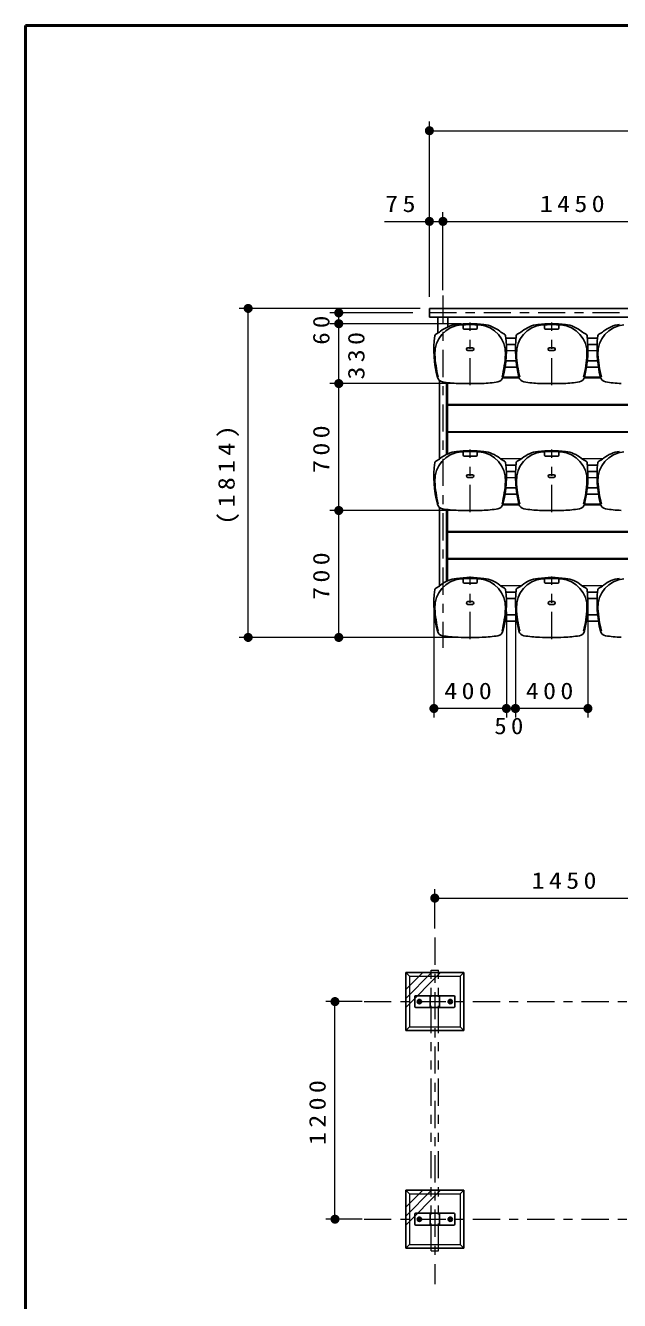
# Model space of a CAD drawing. Units: millimetres on the paper, scale 1:50. Extents: x -385 to 0, y -12 to 267.
# Drawn here: x -385 to -319.4, y 126.4 to 267 of the extents above; entities that cross this region are included whole.
import ezdxf

# ---------------------------------------------------------------- set-up
doc = ezdxf.new("R2010")
doc.units = ezdxf.units.MM
doc.linetypes.add('USER2', pattern=[6, 3, -1, 1, -1])
doc.linetypes.add('USER3', pattern=[8, 3, -1, 1, -1, 1, -1])
doc.layers.add('LY_1', color=7, linetype='Continuous', lineweight=25)
doc.layers.add('LY_2', color=7, linetype='Continuous', lineweight=13)
doc.styles.add('ＭＳ ゴシック', font='')
doc.styles.get('ＭＳ ゴシック').set_extended_font_data('MS Gothic')

# ---------------------------------------------------------------- blocks, each defined once
blk = doc.blocks.new('filled_dot')
at = {"color": 0, "linetype": 'Continuous', "lineweight": -2, "const_width": 1.25}
blk.add_lwpolyline([(-0.625, 0, 1), (0.625, 0, 1)], format="xyb", close=True, dxfattribs=at)

msp = doc.modelspace()

# ---------------------------------------------------------------- linework, layer by layer
at = {"layer": 'LY_1', "lineweight": 13}
for p, q in [((-340.424, 237.074), (-340.424, 256.397)), ((-340.424, 255.397), (-250.424, 255.397)), ((-338.924, 237.818), (-338.924, 246.397)), ((-345.383, 245.397), (-338.924, 245.397)), ((-338.924, 245.397), (-309.924, 245.397)), ((-341.424, 235.797), (-361.424, 235.797)), ((-360.424, 199.511), (-360.424, 235.797)), ((-342.257, 235.311), (-351.424, 235.311)), ((-350.424, 231.679), (-350.424, 235.311)), ((-336.924, 234.111), (-351.424, 234.111)), ((-350.424, 227.511), (-350.424, 234.111)), ((-336.924, 227.511), (-351.424, 227.511)), ((-350.424, 213.511), (-350.424, 227.511)), ((-336.924, 213.511), (-351.424, 213.511)), ((-350.424, 199.511), (-350.424, 213.511)), ((-339.924, 202.322), (-339.924, 190.673)), ((-331.924, 202.322), (-331.924, 190.673)), ((-330.924, 202.322), (-330.924, 190.673)), ((-322.924, 202.322), (-322.924, 190.673)), ((-336.924, 199.511), (-361.424, 199.511)), ((-336.924, 199.511), (-351.424, 199.511)), ((-331.924, 191.673), (-339.924, 191.673)), ((-330.924, 191.673), (-331.924, 191.673)), ((-322.924, 191.673), (-330.924, 191.673)), ((-339.824, 167.402), (-339.824, 171.758)), ((-339.824, 170.758), (-310.824, 170.758)), ((-343.024, 159.697), (-340.174, 162.547)), ((-343.024, 160.687), (-341.164, 162.547)), ((-343.024, 158.707), (-339.184, 162.547)), ((-342.624, 162.147), (-343.024, 162.547)), ((-342.624, 162.147), (-337.024, 162.147)), ((-342.624, 162.147), (-342.624, 156.547)), ((-337.024, 162.147), (-336.624, 162.547)), ((-337.024, 162.147), (-337.024, 156.547)), ((-347.826, 159.347), (-351.842, 159.347)), ((-350.842, 135.347), (-350.842, 159.347)), ((-342.624, 156.547), (-343.024, 156.147)), ((-342.624, 156.547), (-337.024, 156.547)), ((-336.624, 156.147), (-337.024, 156.547)), ((-343.024, 135.697), (-340.174, 138.547)), ((-343.024, 136.687), (-341.164, 138.547)), ((-343.024, 134.707), (-339.184, 138.547)), ((-342.624, 138.147), (-343.024, 138.547)), ((-342.624, 138.147), (-337.024, 138.147)), ((-342.624, 138.147), (-342.624, 132.547)), ((-337.024, 138.147), (-336.624, 138.547)), ((-337.024, 138.147), (-337.024, 132.547)), ((-347.826, 135.347), (-351.842, 135.347)), ((-342.624, 132.547), (-343.024, 132.147)), ((-342.624, 132.547), (-337.024, 132.547)), ((-336.624, 132.147), (-337.024, 132.547))]:
    msp.add_line(p, q, dxfattribs=at)
at = {"layer": 'LY_1', "linetype": 'USER2', "lineweight": 13}
for p, q in [((-338.924, 237.218), (-338.924, 198.365)), ((-295.424, 235.311), (-340.424, 235.311)), ((-335.924, 227.326), (-335.924, 234.245)), ((-326.924, 227.326), (-326.924, 234.245)), ((-335.924, 213.326), (-335.924, 220.245)), ((-326.924, 213.326), (-326.924, 220.245)), ((-335.924, 199.326), (-335.924, 206.245)), ((-326.924, 199.326), (-326.924, 206.245)), ((-339.824, 166.402), (-339.824, 128.198)), ((-347.626, 159.347), (-245.77, 159.347)), ((-347.626, 135.347), (-268.365, 135.347))]:
    msp.add_line(p, q, dxfattribs=at)
at = {"layer": 'LY_1'}
for p, q in [((-340.424, 234.825), (-340.424, 235.797)), ((-295.424, 235.797), (-340.424, 235.797)), ((-295.424, 234.825), (-340.424, 234.825)), ((-339.474, 234.825), (-339.474, 233.076)), ((-338.374, 234.825), (-338.374, 233.773)), ((-330.87, 232.501), (-331.977, 232.501)), ((-321.87, 232.501), (-322.977, 232.501)), ((-330.914, 231.821), (-331.929, 231.821)), ((-321.914, 231.821), (-322.929, 231.821)), ((-330.767, 229.321), (-332.077, 229.321)), ((-330.856, 230.001), (-331.986, 230.001)), ((-321.767, 229.321), (-323.077, 229.321)), ((-321.856, 230.001), (-322.986, 230.001)), ((-339.324, 219.172), (-339.324, 227.865)), ((-338.524, 219.704), (-338.524, 227.627)), ((-330.87, 218.501), (-331.977, 218.501)), ((-321.87, 218.501), (-322.977, 218.501)), ((-330.914, 217.821), (-331.929, 217.821)), ((-321.914, 217.821), (-322.929, 217.821)), ((-330.767, 215.321), (-332.077, 215.321)), ((-330.856, 216.001), (-331.986, 216.001)), ((-321.767, 215.321), (-323.077, 215.321)), ((-321.856, 216.001), (-322.986, 216.001)), ((-339.324, 205.172), (-339.324, 213.865)), ((-338.524, 213.627), (-338.524, 205.704)), ((-330.87, 204.501), (-331.977, 204.501)), ((-321.87, 204.501), (-322.977, 204.501)), ((-330.914, 203.821), (-331.929, 203.821)), ((-321.914, 203.821), (-322.929, 203.821)), ((-330.767, 201.321), (-332.077, 201.321)), ((-330.856, 202.001), (-331.986, 202.001)), ((-321.767, 201.321), (-323.077, 201.321)), ((-321.856, 202.001), (-322.986, 202.001)), ((-343.024, 162.547), (-343.024, 156.147)), ((-343.024, 162.547), (-336.624, 162.547)), ((-336.624, 162.547), (-336.624, 156.147)), ((-342.024, 158.797), (-342.024, 159.897)), ((-341.924, 159.997), (-337.724, 159.997)), ((-341.634, 159.537), (-341.744, 159.347)), ((-341.744, 159.347), (-341.634, 159.157)), ((-341.414, 159.537), (-341.634, 159.537)), ((-341.634, 159.157), (-341.414, 159.157)), ((-341.305, 159.347), (-341.414, 159.537)), ((-341.414, 159.157), (-341.305, 159.347)), ((-340.324, 159.997), (-340.324, 158.697)), ((-339.324, 159.997), (-339.324, 158.697)), ((-338.234, 159.537), (-338.344, 159.347)), ((-338.344, 159.347), (-338.234, 159.157)), ((-338.014, 159.537), (-338.234, 159.537)), ((-338.234, 159.157), (-338.014, 159.157)), ((-337.905, 159.347), (-338.014, 159.537)), ((-338.014, 159.157), (-337.905, 159.347)), ((-337.624, 158.797), (-337.624, 159.897)), ((-341.924, 158.697), (-337.724, 158.697)), ((-343.024, 156.147), (-336.624, 156.147)), ((-343.024, 138.547), (-343.024, 132.147)), ((-343.024, 138.547), (-336.624, 138.547)), ((-336.624, 138.547), (-336.624, 132.147)), ((-342.024, 134.797), (-342.024, 135.897)), ((-341.924, 135.997), (-337.724, 135.997)), ((-341.634, 135.537), (-341.744, 135.347)), ((-341.744, 135.347), (-341.634, 135.157)), ((-341.414, 135.537), (-341.634, 135.537)), ((-341.634, 135.157), (-341.414, 135.157)), ((-341.305, 135.347), (-341.414, 135.537)), ((-341.414, 135.157), (-341.305, 135.347)), ((-340.324, 135.997), (-340.324, 134.697)), ((-339.324, 135.997), (-339.324, 134.697)), ((-338.234, 135.537), (-338.344, 135.347)), ((-338.344, 135.347), (-338.234, 135.157)), ((-338.014, 135.537), (-338.234, 135.537)), ((-338.234, 135.157), (-338.014, 135.157)), ((-337.905, 135.347), (-338.014, 135.537)), ((-338.014, 135.157), (-337.905, 135.347)), ((-337.624, 134.797), (-337.624, 135.897)), ((-341.924, 134.697), (-337.724, 134.697)), ((-343.024, 132.147), (-336.624, 132.147))]:
    msp.add_line(p, q, dxfattribs=at)
at = {"layer": 'LY_1', "color": 4}
for p, q in [((-336.704, 233.611), (-336.704, 233.918)), ((-335.244, 233.511), (-336.604, 233.511)), ((-335.144, 233.611), (-335.144, 233.918)), ((-327.704, 233.611), (-327.704, 233.918)), ((-326.244, 233.511), (-327.604, 233.511)), ((-326.144, 233.611), (-326.144, 233.918)), ((-336.174, 231.461), (-335.674, 231.461)), ((-336.174, 231.161), (-335.674, 231.161)), ((-327.174, 231.461), (-326.674, 231.461)), ((-327.174, 231.161), (-326.674, 231.161)), ((-336.704, 219.611), (-336.704, 219.918)), ((-335.244, 219.511), (-336.604, 219.511)), ((-335.144, 219.611), (-335.144, 219.918)), ((-327.704, 219.611), (-327.704, 219.918)), ((-326.244, 219.511), (-327.604, 219.511)), ((-326.144, 219.611), (-326.144, 219.918)), ((-336.174, 217.461), (-335.674, 217.461)), ((-336.174, 217.161), (-335.674, 217.161)), ((-327.174, 217.461), (-326.674, 217.461)), ((-327.174, 217.161), (-326.674, 217.161)), ((-336.704, 205.611), (-336.704, 205.918)), ((-335.244, 205.511), (-336.604, 205.511)), ((-335.144, 205.611), (-335.144, 205.918)), ((-327.704, 205.611), (-327.704, 205.918)), ((-326.244, 205.511), (-327.604, 205.511)), ((-326.144, 205.611), (-326.144, 205.918)), ((-336.174, 203.461), (-335.674, 203.461)), ((-336.174, 203.161), (-335.674, 203.161)), ((-327.174, 203.461), (-326.674, 203.461)), ((-327.174, 203.161), (-326.674, 203.161))]:
    msp.add_line(p, q, dxfattribs=at)
at = {"layer": 'LY_1', "color": 40, "lineweight": 13}
for p, q in [((-330.922, 231.102), (-331.926, 231.102)), ((-321.922, 231.102), (-322.926, 231.102)), ((-330.501, 228.102), (-332.337, 228.102)), ((-330.542, 228.202), (-332.311, 228.202)), ((-321.501, 228.102), (-323.337, 228.102)), ((-321.542, 228.202), (-323.311, 228.202)), ((-310.424, 225.202), (-338.424, 225.202)), ((-310.424, 225.102), (-338.424, 225.102)), ((-310.424, 222.202), (-338.424, 222.202)), ((-310.424, 222.102), (-338.424, 222.102)), ((-330.283, 219.202), (-332.566, 219.202)), ((-321.283, 219.202), (-323.566, 219.202)), ((-330.922, 217.102), (-331.926, 217.102)), ((-321.922, 217.102), (-322.926, 217.102)), ((-330.512, 214.102), (-332.337, 214.102)), ((-330.537, 214.202), (-332.311, 214.202)), ((-321.512, 214.102), (-323.337, 214.102)), ((-321.537, 214.202), (-323.311, 214.202)), ((-310.424, 211.202), (-338.424, 211.202)), ((-310.424, 211.102), (-338.424, 211.102)), ((-310.424, 208.202), (-338.424, 208.202)), ((-310.424, 208.102), (-338.424, 208.102)), ((-330.283, 205.202), (-332.566, 205.202)), ((-321.283, 205.202), (-323.566, 205.202))]:
    msp.add_line(p, q, dxfattribs=at)
at = {"layer": 'LY_1', "color": 40}
for p, q in [((-338.424, 227.614), (-338.424, 225.202)), ((-338.424, 225.102), (-338.424, 222.202)), ((-338.424, 222.102), (-338.424, 219.751)), ((-338.424, 213.614), (-338.424, 211.202)), ((-338.424, 211.102), (-338.424, 208.202)), ((-338.424, 208.102), (-338.424, 205.751))]:
    msp.add_line(p, q, dxfattribs=at)
at = {"layer": 'LY_1', "linetype": 'USER3', "lineweight": 13}
for p, q in [((-340.224, 162.827), (-339.424, 162.827)), ((-340.224, 131.867), (-340.224, 162.827)), ((-339.424, 131.867), (-339.424, 162.827)), ((-340.224, 131.867), (-339.424, 131.867))]:
    msp.add_line(p, q, dxfattribs=at)
at = {"layer": 'LY_1'}
for centre, radius in [((-341.524, 159.347), 0.24), ((-341.524, 159.347), 0.19), ((-341.524, 159.347), 0.12), ((-338.124, 159.347), 0.24), ((-338.124, 159.347), 0.19), ((-338.124, 159.347), 0.12), ((-341.524, 135.347), 0.24), ((-341.524, 135.347), 0.19), ((-341.524, 135.347), 0.12), ((-338.124, 135.347), 0.24), ((-338.124, 135.347), 0.19), ((-338.124, 135.347), 0.12)]:
    msp.add_circle(centre, radius, dxfattribs=at)
at = {"layer": 'LY_1', "color": 4}
for centre, radius, start, end in [((-336.702, 230.862), 3.118, 94.56373, 182.71133), ((-337.048, 230.685), 3.361, 96.70109, 129.59635), ((-335.924, 221.122), 12.99, 83.29891, 96.70109), ((-335.924, 221.122), 12.89, 85.43627, 94.56373), ((-336.604, 233.611), 0.1, 180, 270), ((-335.244, 233.611), 0.1, 270, 0), ((-335.147, 230.862), 3.118, 357.28867, 85.43627), ((-334.801, 230.685), 3.361, 50.40365, 83.29891), ((-327.702, 230.862), 3.118, 94.56373, 182.71133), ((-328.048, 230.685), 3.361, 96.70109, 129.59635), ((-326.924, 221.122), 12.99, 83.29891, 96.70109), ((-326.924, 221.122), 12.89, 85.43627, 94.56373), ((-327.604, 233.611), 0.1, 180, 270), ((-326.244, 233.611), 0.1, 270, 0), ((-326.147, 230.862), 3.118, 357.28867, 85.43627), ((-325.801, 230.685), 3.361, 50.40365, 83.29891), ((-318.702, 230.862), 3.118, 94.56373, 182.71133), ((-319.048, 230.685), 3.361, 96.70109, 129.59635), ((-327.148, 231.322), 12.776, 173.39322, 194.04285), ((-339.641, 232.769), 0.2, 113.00737, 173.39322), ((-340.557, 234.927), 2.145, 293.00737, 309.59635), ((-331.291, 234.927), 2.145, 230.40365, 246.99263), ((-344.7, 231.322), 12.776, 345.95715, 6.60678), ((-332.208, 232.769), 0.2, 6.60678, 66.99263), ((-318.148, 231.322), 12.776, 173.39322, 194.04285), ((-330.641, 232.769), 0.2, 113.00737, 173.39322), ((-331.557, 234.927), 2.145, 293.00737, 309.59635), ((-322.291, 234.927), 2.145, 230.40365, 246.99263), ((-335.7, 231.322), 12.776, 345.95715, 6.60678), ((-323.208, 232.769), 0.2, 6.60678, 66.99263), ((-309.148, 231.322), 12.776, 173.39322, 194.04285), ((-321.641, 232.769), 0.2, 113.00737, 173.39322), ((-322.557, 234.927), 2.145, 293.00737, 309.59635), ((-327.554, 231.295), 12.276, 182.71133, 194.40092), ((-336.174, 231.311), 0.15, 90, 270), ((-335.674, 231.311), 0.15, 270, 90), ((-344.294, 231.295), 12.276, 345.59908, 357.28867), ((-318.554, 231.295), 12.276, 182.71133, 194.40092), ((-327.174, 231.311), 0.15, 90, 270), ((-326.674, 231.311), 0.15, 270, 90), ((-335.294, 231.295), 12.276, 345.59908, 357.28867), ((-309.554, 231.295), 12.276, 182.71133, 194.40092), ((-338.863, 228.392), 0.7, 194.04285, 259.49341), ((-332.985, 228.392), 0.7, 280.50659, 345.95715), ((-329.863, 228.392), 0.7, 194.04285, 259.49341), ((-323.985, 228.392), 0.7, 280.50659, 345.95715), ((-320.863, 228.392), 0.7, 194.04285, 259.49341), ((-337.033, 238.258), 10.734, 259.49341, 268.7663), ((-335.924, 289.769), 62.258, 268.7663, 271.2337), ((-334.815, 238.258), 10.734, 271.2337, 280.50659), ((-328.033, 238.258), 10.734, 259.49341, 268.7663), ((-326.924, 289.769), 62.258, 268.7663, 271.2337), ((-325.815, 238.258), 10.734, 271.2337, 280.50659), ((-319.033, 238.258), 10.734, 259.49341, 268.7663), ((-336.702, 216.862), 3.118, 94.56373, 182.71133), ((-337.048, 216.685), 3.361, 96.70109, 129.59635), ((-335.924, 207.122), 12.99, 83.29891, 96.70109), ((-335.924, 207.122), 12.89, 85.43627, 94.56373), ((-336.604, 219.611), 0.1, 180, 270), ((-335.244, 219.611), 0.1, 270, 0), ((-335.147, 216.862), 3.118, 357.28867, 85.43627), ((-334.801, 216.685), 3.361, 50.40365, 83.29891), ((-327.702, 216.862), 3.118, 94.56373, 182.71133), ((-328.048, 216.685), 3.361, 96.70109, 129.59635), ((-326.924, 207.122), 12.99, 83.29891, 96.70109), ((-326.924, 207.122), 12.89, 85.43627, 94.56373), ((-327.604, 219.611), 0.1, 180, 270), ((-326.244, 219.611), 0.1, 270, 0), ((-326.147, 216.862), 3.118, 357.28867, 85.43627), ((-325.801, 216.685), 3.361, 50.40365, 83.29891), ((-318.702, 216.862), 3.118, 94.56373, 182.71133), ((-319.048, 216.685), 3.361, 96.70109, 129.59635), ((-327.148, 217.322), 12.776, 173.39322, 194.04285), ((-339.641, 218.769), 0.2, 113.00737, 173.39322), ((-340.557, 220.927), 2.145, 293.00737, 309.59635), ((-331.291, 220.927), 2.145, 230.40365, 246.99263), ((-344.7, 217.322), 12.776, 345.95715, 6.60678), ((-332.208, 218.769), 0.2, 6.60678, 66.99263), ((-318.148, 217.322), 12.776, 173.39322, 194.04285), ((-330.641, 218.769), 0.2, 113.00737, 173.39322), ((-331.557, 220.927), 2.145, 293.00737, 309.59635), ((-322.291, 220.927), 2.145, 230.40365, 246.99263), ((-335.7, 217.322), 12.776, 345.95715, 6.60678), ((-323.208, 218.769), 0.2, 6.60678, 66.99263), ((-309.148, 217.322), 12.776, 173.39322, 194.04285), ((-321.641, 218.769), 0.2, 113.00737, 173.39322), ((-322.557, 220.927), 2.145, 293.00737, 309.59635), ((-327.554, 217.295), 12.276, 182.71133, 194.40092), ((-336.174, 217.311), 0.15, 90, 270), ((-335.674, 217.311), 0.15, 270, 90), ((-344.294, 217.295), 12.276, 345.59908, 357.28867), ((-318.554, 217.295), 12.276, 182.71133, 194.40092), ((-327.174, 217.311), 0.15, 90, 270), ((-326.674, 217.311), 0.15, 270, 90), ((-335.294, 217.295), 12.276, 345.59908, 357.28867), ((-309.554, 217.295), 12.276, 182.71133, 194.40092), ((-338.863, 214.392), 0.7, 194.04285, 259.49341), ((-332.985, 214.392), 0.7, 280.50659, 345.95715), ((-329.863, 214.392), 0.7, 194.04285, 259.49341), ((-323.985, 214.392), 0.7, 280.50659, 345.95715), ((-320.863, 214.392), 0.7, 194.04285, 259.49341), ((-337.033, 224.258), 10.734, 259.49341, 268.7663), ((-335.924, 275.769), 62.258, 268.7663, 271.2337), ((-334.815, 224.258), 10.734, 271.2337, 280.50659), ((-328.033, 224.258), 10.734, 259.49341, 268.7663), ((-326.924, 275.769), 62.258, 268.7663, 271.2337), ((-325.815, 224.258), 10.734, 271.2337, 280.50659), ((-319.033, 224.258), 10.734, 259.49341, 268.7663), ((-336.702, 202.862), 3.118, 94.56373, 182.71133), ((-337.048, 202.685), 3.361, 96.70109, 129.59635), ((-335.924, 193.122), 12.99, 83.29891, 96.70109), ((-335.924, 193.122), 12.89, 85.43627, 94.56373), ((-336.604, 205.611), 0.1, 180, 270), ((-335.244, 205.611), 0.1, 270, 0), ((-335.147, 202.862), 3.118, 357.28867, 85.43627), ((-334.801, 202.685), 3.361, 50.40365, 83.29891), ((-327.702, 202.862), 3.118, 94.56373, 182.71133), ((-328.048, 202.685), 3.361, 96.70109, 129.59635), ((-326.924, 193.122), 12.99, 83.29891, 96.70109), ((-326.924, 193.122), 12.89, 85.43627, 94.56373), ((-327.604, 205.611), 0.1, 180, 270), ((-326.244, 205.611), 0.1, 270, 0), ((-326.147, 202.862), 3.118, 357.28867, 85.43627), ((-325.801, 202.685), 3.361, 50.40365, 83.29891), ((-318.702, 202.862), 3.118, 94.56373, 182.71133), ((-319.048, 202.685), 3.361, 96.70109, 129.59635), ((-327.148, 203.322), 12.776, 173.39322, 194.04285), ((-339.641, 204.769), 0.2, 113.00737, 173.39322), ((-340.557, 206.927), 2.145, 293.00737, 309.59635), ((-331.291, 206.927), 2.145, 230.40365, 246.99263), ((-344.7, 203.322), 12.776, 345.95715, 6.60678), ((-332.208, 204.769), 0.2, 6.60678, 66.99263), ((-318.148, 203.322), 12.776, 173.39322, 194.04285), ((-330.641, 204.769), 0.2, 113.00737, 173.39322), ((-331.557, 206.927), 2.145, 293.00737, 309.59635), ((-322.291, 206.927), 2.145, 230.40365, 246.99263), ((-335.7, 203.322), 12.776, 345.95715, 6.60678), ((-323.208, 204.769), 0.2, 6.60678, 66.99263), ((-309.148, 203.322), 12.776, 173.39322, 194.04285), ((-321.641, 204.769), 0.2, 113.00737, 173.39322), ((-322.557, 206.927), 2.145, 293.00737, 309.59635), ((-327.554, 203.295), 12.276, 182.71133, 194.40092), ((-336.174, 203.311), 0.15, 90, 270), ((-335.674, 203.311), 0.15, 270, 90), ((-344.294, 203.295), 12.276, 345.59908, 357.28867), ((-318.554, 203.295), 12.276, 182.71133, 194.40092), ((-327.174, 203.311), 0.15, 90, 270), ((-326.674, 203.311), 0.15, 270, 90), ((-335.294, 203.295), 12.276, 345.59908, 357.28867), ((-309.554, 203.295), 12.276, 182.71133, 194.40092), ((-338.863, 200.392), 0.7, 194.04285, 259.49341), ((-337.033, 210.258), 10.734, 259.49341, 268.7663), ((-334.815, 210.258), 10.734, 271.2337, 280.50659), ((-332.985, 200.392), 0.7, 280.50659, 345.95715), ((-329.863, 200.392), 0.7, 194.04285, 259.49341), ((-328.033, 210.258), 10.734, 259.49341, 268.7663), ((-325.815, 210.258), 10.734, 271.2337, 280.50659), ((-323.985, 200.392), 0.7, 280.50659, 345.95715), ((-320.863, 200.392), 0.7, 194.04285, 259.49341), ((-319.033, 210.258), 10.734, 259.49341, 268.7663), ((-335.924, 261.769), 62.258, 268.7663, 271.2337), ((-326.924, 261.769), 62.258, 268.7663, 271.2337)]:
    msp.add_arc(centre, radius, start, end, dxfattribs=at)
at = {"layer": 'LY_1'}
for centre, start, end in [((-341.924, 159.897), 90, 180), ((-337.724, 159.897), 0, 90), ((-341.924, 158.797), 180, 270), ((-337.724, 158.797), 270, 0), ((-341.924, 135.897), 90, 180), ((-337.724, 135.897), 0, 90), ((-341.924, 134.797), 180, 270), ((-337.724, 134.797), 270, 0)]:
    msp.add_arc(centre, 0.1, start, end, dxfattribs=at)
at = {"layer": 'LY_2', "lineweight": 50}
for p, q in [((-385, 267), (-385, 0)), ((0, 267), (-385, 267))]:
    msp.add_line(p, q, dxfattribs=at)

# ---------------------------------------------------------------- block references
at = {"layer": 'LY_1', "lineweight": 13, "xscale": 0.4, "yscale": 0.4}
for p in [(-340.424, 255.397), (-340.424, 245.397), (-338.924, 245.397), (-339.924, 191.673), (-331.924, 191.673), (-330.924, 191.673), (-339.824, 170.758)]:
    msp.add_blockref('filled_dot', p, dxfattribs=at)
for p, rotation in [((-338.924, 245.397), 180), ((-360.424, 235.797), 270), ((-350.424, 235.311), 270), ((-350.424, 234.111), 270), ((-350.424, 234.111), 90), ((-350.424, 227.511), 270), ((-350.424, 227.511), 90), ((-350.424, 213.511), 270), ((-350.424, 213.511), 90), ((-360.424, 199.511), 90), ((-350.424, 199.511), 90), ((-331.924, 191.673), 180), ((-330.924, 191.673), 180), ((-322.924, 191.673), 180), ((-350.842, 159.347), 270), ((-350.842, 135.347), 90)]:
    msp.add_blockref('filled_dot', p, dxfattribs=dict(at, rotation=rotation))

# ---------------------------------------------------------------- texts
at = {"layer": 'LY_1', "char_height": 1.833, "style": 'ＭＳ ゴシック'}
for s, insert, attachment_point in [('\\T1.34;\\W1.15;75', (-343.383, 246.397), 8), ('\\T1.33;\\W1.15;1450', (-324.424, 246.397), 8), ('\\T1.33;\\W1.15;400', (-335.924, 192.673), 8), ('\\T1.33;\\W1.15;400', (-326.924, 192.673), 8), ('\\T1.34;\\W1.1;50', (-331.424, 190.673), 2), ('\\T1.33;\\W1.15;1450', (-325.324, 171.758), 8)]:
    msp.add_mtext(s, dxfattribs=dict(at, insert=insert, attachment_point=attachment_point))
at = {"layer": 'LY_1', "char_height": 1.833, "rotation": 90, "style": 'ＭＳ ゴシック'}
for s, insert, attachment_point in [('\\T1.34;\\W1.1;60', (-351.424, 233.627), 8), ('\\T1.33;\\W1.15;330', (-349.424, 230.811), 2), ('\\T1.33;\\W1.15;(1814)', (-361.424, 217.654), 8), ('\\T1.33;\\W1.15;700', (-351.424, 220.511), 8), ('\\T1.33;\\W1.15;700', (-351.424, 206.511), 8), ('\\T1.33;\\W1.15;1200', (-351.842, 147.347), 8)]:
    msp.add_mtext(s, dxfattribs=dict(at, insert=insert, attachment_point=attachment_point))

doc.saveas('drawing.dxf')
